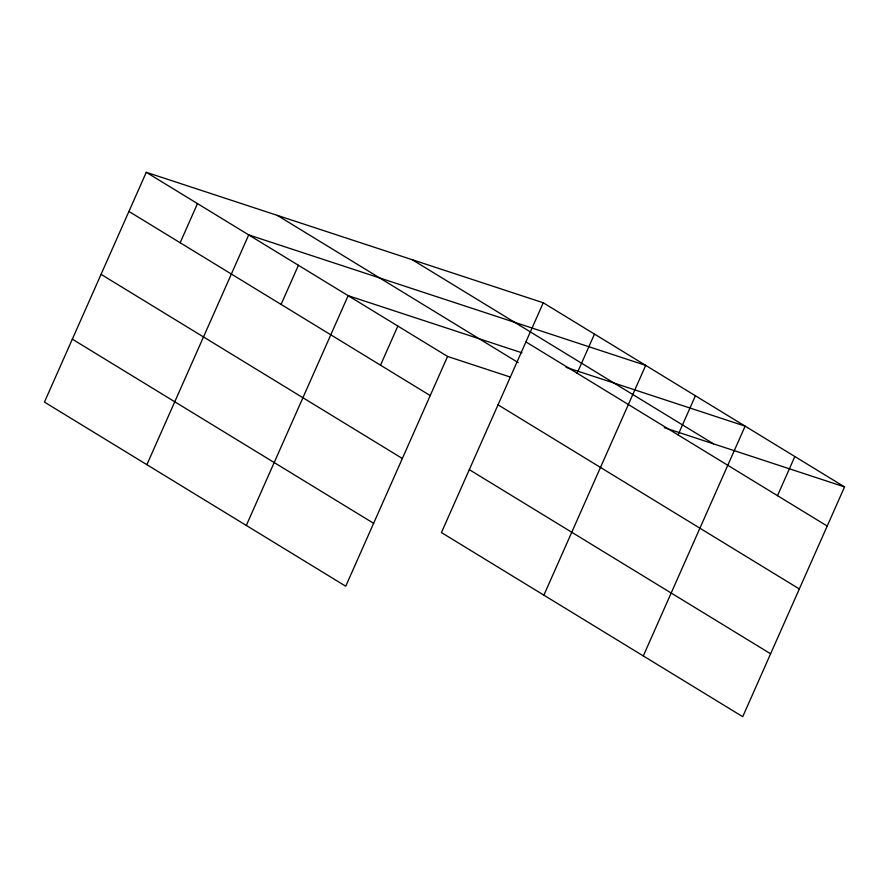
<?xml version="1.0" encoding="UTF-8"?>
<svg xmlns="http://www.w3.org/2000/svg" width="889" height="889" viewBox="0 0 889 889"><rect width="100%" height="100%" fill="white"/><g stroke="black" fill="none" stroke-linecap="round" stroke-linejoin="round"><path stroke-width="1.33" d="M146.274 172.299L44.45 402.084L345.743 586.218L447.567 356.445L146.274 172.299L543.257 302.782L844.55 486.916L742.726 716.701L441.433 532.555L543.257 302.782M180.156 242.741L197.491 203.603M146.885 464.68L248.709 234.907L645.703 365.39L543.879 595.163M281.08 304.427L298.426 265.289M246.32 525.455L348.132 295.681L521.976 352.811M380.514 365.19L397.85 326.063M577.139 373.213L594.474 334.086M678.074 434.899L695.409 395.772M643.303 655.926L745.126 426.153L566.093 367.313M777.497 495.673L794.833 456.535M447.567 356.445L510.442 377.114M664.227 427.653L844.55 486.916M412.252 259.721L713.545 443.867M525.921 341.909L827.215 526.055M277.279 215.36L518.198 362.612M498.04 404.828L799.333 588.963M128.927 211.438L430.22 395.572M469.314 469.648L770.607 653.782M101.057 274.345L402.339 458.48M72.331 339.165L373.624 523.31"/></g></svg>
